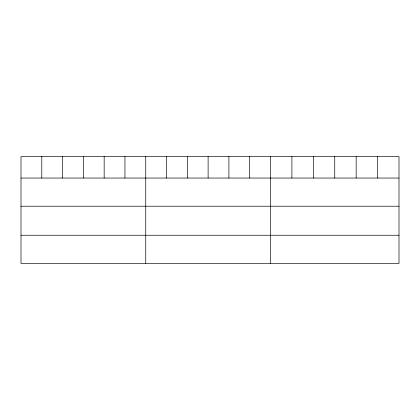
<?xml version="1.0" encoding="UTF-8"?>
<svg xmlns="http://www.w3.org/2000/svg" width="420" height="420" viewBox="0 0 420 420"><rect width="100%" height="100%" fill="white"/><g stroke="black" fill="none" stroke-linecap="round" stroke-linejoin="round"><path stroke-width="0.63" d="M399 178.048L399 263.429L21 263.429L21 156.571L399 156.571L399 178.048L21 178.048M21 206.22L399 206.22M21 235.253L399 235.253M377.58 156.571L377.58 178.048M356.16 156.571L356.16 178.048M334.74 156.571L334.74 178.048M313.32 156.571L313.32 178.048M291.9 156.571L291.9 178.048M270.48 156.571L270.48 263.429M249.69 156.571L249.69 178.048M228.9 156.571L228.9 178.048M208.11 156.571L208.11 178.048M187.32 156.571L187.32 178.048M166.53 156.571L166.53 178.048M145.74 156.571L145.74 263.429M124.95 156.571L124.95 178.048M104.16 156.571L104.16 178.048M83.37 156.571L83.37 178.048M62.58 156.571L62.58 178.048M41.79 156.571L41.79 178.048"/></g></svg>
